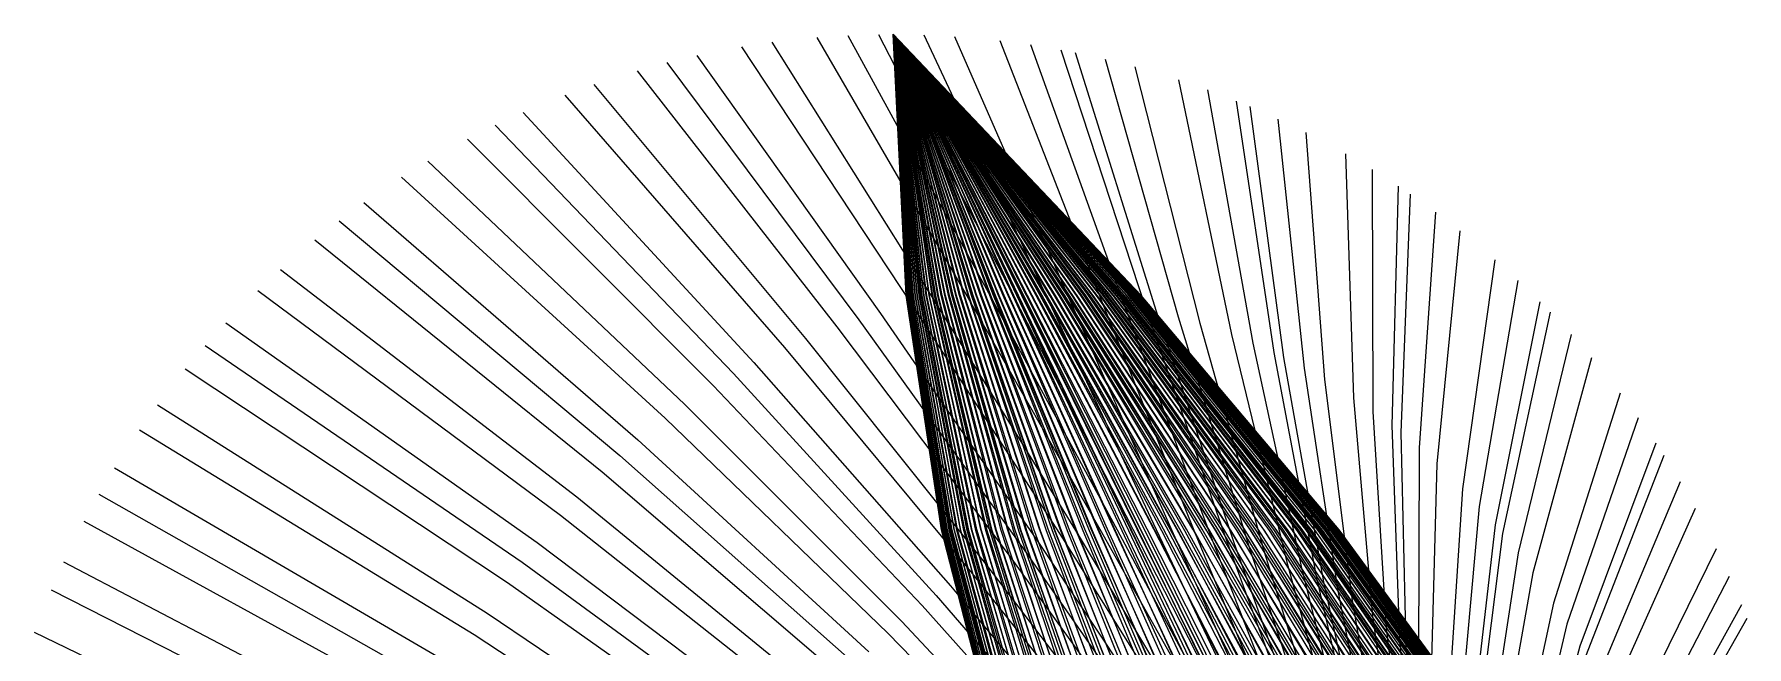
# Model space of a CAD drawing. Header units: metres. Extents: x -300 to 300, y -300 to 300.
# Drawn here: x -281 to 280, y 99 to 300 of the extents above; entities that cross this region are included whole.
import ezdxf

# ---------------------------------------------------------------- set-up
doc = ezdxf.new("R2010")
doc.units = ezdxf.units.M

msp = doc.modelspace()

# ---------------------------------------------------------------- linework, layer by layer
for p, q in [((-39.7, 297.36), (13.8, 212.24)), ((-24.93, 298.96), (24.57, 213.61)), ((-14.86, 299.63), (31.91, 214.18)), ((-4.76, 299.96), (39.28, 214.47)), ((0, 300), (42.75, 214.5)), ((42.75, 214.5), (0, 300)), ((50.4, 214.5), (0, 300)), ((57.75, 214.5), (0, 300)), ((64.5, 214.49), (0, 300)), ((70.38, 214.49), (0, 300)), ((75.16, 214.48), (0, 300)), ((78.65, 214.48), (0, 300)), ((80.7, 214.47), (0, 300)), ((81.25, 214.46), (0, 300)), ((80.26, 214.45), (0, 300)), ((77.77, 214.45), (0, 300)), ((73.89, 214.44), (0, 300)), ((68.76, 214.43), (0, 300)), ((62.6, 214.43), (0, 300)), ((55.65, 214.43), (0, 300)), ((48.18, 214.43), (0, 300)), ((40.5, 214.42), (0, 300)), ((32.91, 214.43), (0, 300)), ((25.71, 214.43), (0, 300)), ((19.19, 214.43), (0, 300)), ((13.6, 214.44), (0, 300)), ((9.18, 214.44), (0, 300)), ((6.1, 214.45), (0, 300)), ((4.48, 214.46), (0, 300)), ((4.39, 214.47), (0, 300)), ((5.82, 214.47), (0, 300)), ((8.73, 214.48), (0, 300)), ((12.99, 214.49), (0, 300)), ((18.44, 214.49), (0, 300)), ((24.86, 214.5), (0, 300)), ((31.99, 214.5), (0, 300)), ((39.55, 214.5), (0, 300)), ((47.24, 214.5), (0, 300)), ((54.75, 214.5), (0, 300)), ((61.78, 214.5), (0, 300)), ((68.05, 214.49), (0, 300)), ((73.32, 214.49), (0, 300)), ((77.36, 214.48), (0, 300)), ((80.03, 214.47), (0, 300)), ((81.21, 214.46), (0, 300)), ((80.85, 214.46), (0, 300)), ((78.98, 214.45), (0, 300)), ((75.66, 214.44), (0, 300)), ((71.03, 214.44), (0, 300)), ((65.28, 214.43), (0, 300)), ((58.62, 214.43), (0, 300)), ((51.33, 214.43), (0, 300)), ((43.7, 214.42), (0, 300)), ((36.04, 214.43), (0, 300)), ((28.64, 214.43), (0, 300)), ((21.8, 214.43), (0, 300)), ((15.8, 214.44), (0, 300)), ((10.87, 214.44), (0, 300)), ((7.21, 214.45), (0, 300)), ((4.97, 214.45), (0, 300)), ((4.24, 214.46), (0, 300)), ((5.04, 214.47), (0, 300)), ((7.34, 214.48), (0, 300)), ((11.06, 214.48), (0, 300)), ((16.04, 214.49), (0, 300)), ((22.08, 214.49), (0, 300)), ((28.95, 214.5), (0, 300)), ((36.37, 214.5), (0, 300)), ((44.04, 214.5), (0, 300)), ((51.67, 214.5), (0, 300)), ((58.93, 214.5), (0, 300)), ((65.55, 214.49), (0, 300)), ((71.26, 214.49), (0, 300)), ((75.84, 214.48), (0, 300)), ((79.09, 214.47), (0, 300)), ((80.9, 214.47), (0, 300)), ((81.19, 214.46), (0, 300)), ((79.94, 214.45), (0, 300)), ((77.21, 214.45), (0, 300)), ((73.11, 214.44), (0, 300)), ((67.79, 214.43), (0, 300)), ((61.48, 214.43), (0, 300)), ((54.42, 214.43), (0, 300)), ((46.9, 214.43), (0, 300)), ((39.21, 214.43), (0, 300)), ((31.66, 214.43), (0, 300)), ((24.56, 214.43), (0, 300)), ((18.18, 214.43), (0, 300)), ((12.77, 214.44), (0, 300)), ((8.57, 214.45), (0, 300)), ((5.72, 214.45), (0, 300)), ((4.36, 214.46), (0, 300)), ((4.52, 214.47), (0, 300)), ((6.21, 214.47), (0, 300)), ((9.35, 214.48), (0, 300)), ((13.83, 214.49), (0, 300)), ((19.46, 214.49), (0, 300)), ((26.01, 214.5), (0, 300)), ((33.24, 214.5), (0, 300)), ((40.84, 214.5), (0, 300)), ((48.52, 214.5), (0, 300)), ((55.97, 214.5), (0, 300)), ((62.89, 214.49), (0, 300)), ((69.01, 214.49), (0, 300)), ((74.09, 214.48), (0, 300)), ((77.91, 214.48), (0, 300)), ((80.33, 214.47), (0, 300)), ((81.25, 214.46), (0, 300)), ((80.64, 214.46), (0, 300)), ((78.52, 214.45), (0, 300)), ((74.97, 214.44), (0, 300)), ((70.14, 214.44), (0, 300)), ((64.21, 214.43), (0, 300)), ((57.43, 214.43), (0, 300)), ((50.07, 214.43), (0, 300)), ((42.41, 214.42), (0, 300)), ((34.76, 214.43), (0, 300)), ((27.44, 214.43), (0, 300)), ((20.72, 214.43), (0, 300)), ((14.89, 214.44), (0, 300)), ((10.16, 214.44), (0, 300)), ((6.73, 214.45), (0, 300)), ((4.74, 214.46), (0, 300)), ((4.27, 214.46), (0, 300)), ((5.32, 214.47), (0, 300)), ((7.87, 214.48), (0, 300)), ((11.81, 214.48), (0, 300)), ((16.99, 214.49), (0, 300)), ((23.19, 214.49), (0, 300)), ((30.17, 214.5), (0, 300)), ((37.65, 214.5), (0, 300)), ((45.34, 214.5), (0, 300)), ((52.92, 214.5), (0, 300)), ((60.1, 214.5), (0, 300)), ((66.58, 214.49), (0, 300)), ((72.12, 214.49), (0, 300)), ((76.48, 214.48), (0, 300)), ((79.5, 214.47), (0, 300)), ((81.06, 214.47), (0, 300)), ((81.08, 214.46), (0, 300)), ((79.58, 214.45), (0, 300)), ((76.61, 214.44), (0, 300)), ((72.29, 214.44), (0, 300)), ((66.8, 214.43), (0, 300)), ((60.34, 214.43), (0, 300)), ((53.18, 214.43), (0, 300)), ((45.61, 214.42), (0, 300)), ((37.92, 214.43), (0, 300)), ((30.43, 214.43), (0, 300)), ((23.42, 214.43), (0, 300)), ((17.19, 214.43), (0, 300)), ((11.98, 214.44), (0, 300)), ((7.99, 214.45), (0, 300)), ((5.39, 214.45), (0, 300)), ((4.28, 214.46), (0, 300)), ((4.7, 214.47), (0, 300)), ((6.64, 214.48), (0, 300)), ((10.02, 214.48), (0, 300)), ((14.7, 214.49), (0, 300)), ((20.5, 214.49), (0, 300)), ((27.19, 214.5), (0, 300)), ((34.5, 214.5), (0, 300)), ((42.14, 214.5), (0, 300)), ((49.8, 214.5), (0, 300)), ((57.18, 214.5), (0, 300)), ((63.99, 214.49), (0, 300)), ((69.95, 214.49), (0, 300)), ((74.82, 214.48), (0, 300)), ((78.42, 214.48), (0, 300)), ((80.59, 214.47), (0, 300)), ((81.26, 214.46), (0, 300)), ((80.39, 214.45), (0, 300)), ((78.02, 214.45), (0, 300)), ((74.24, 214.44), (0, 300)), ((69.21, 214.44), (0, 300)), ((63.12, 214.43), (0, 300)), ((56.23, 214.43), (0, 300)), ((48.79, 214.43), (0, 300)), ((41.11, 214.42), (0, 300)), ((33.5, 214.43), (0, 300)), ((26.26, 214.43), (0, 300)), ((19.67, 214.43), (0, 300)), ((14.01, 214.44), (0, 300)), ((9.49, 214.44), (0, 300)), ((6.29, 214.45), (0, 300)), ((10.08, 299.83), (50.1, 214.35)), ((20.17, 299.32), (57.46, 213.92)), ((34.96, 297.96), (68.24, 212.75)), ((-64.26, 293.04), (-4.11, 208.53)), ((-49.68, 295.86), (6.52, 210.95)), ((44.96, 296.61), (75.53, 211.59)), ((54.92, 294.93), (82.8, 210.15)), ((59.6, 294.02), (86.21, 209.37)), ((69.45, 291.85), (93.39, 207.51)), ((-83.83, 288.05), (-18.37, 204.26)), ((-74.09, 290.71), (-11.27, 206.53)), ((79.23, 289.35), (100.52, 205.37)), ((-97.98, 283.55), (-28.69, 200.39)), ((93.46, 285.07), (110.9, 201.7)), ((102.99, 281.77), (117.85, 198.87)), ((-107.47, 280.09), (-35.61, 197.43)), ((112.42, 278.14), (124.72, 195.76)), ((116.83, 276.32), (127.93, 194.2)), ((-130.37, 270.19), (-52.31, 188.94)), ((-121.2, 274.43), (-45.62, 192.58)), ((126.05, 272.24), (134.65, 190.69)), ((-139.38, 265.66), (-58.88, 185.05)), ((135.14, 267.84), (141.28, 186.93)), ((-152.36, 258.43), (-68.34, 178.86)), ((148.23, 260.82), (150.83, 180.91)), ((-160.97, 253.16), (-74.62, 174.34)), ((156.92, 255.69), (157.16, 176.51)), ((165.44, 250.26), (163.38, 171.85)), ((169.39, 247.6), (166.26, 169.57)), ((-173.3, 244.88), (-83.61, 167.24)), ((177.62, 241.77), (172.26, 164.57)), ((-181.45, 238.91), (-89.55, 162.12)), ((185.66, 235.65), (178.12, 159.33)), ((-189.38, 232.67), (-95.33, 156.77)), ((197.1, 226.17), (186.46, 151.2)), ((-200.67, 223.01), (-103.56, 148.49)), ((204.59, 219.42), (191.92, 145.41)), ((-208.06, 216.13), (-108.95, 142.59)), ((15.9, 137.7), (4.24, 214.46)), ((15.95, 137.71), (4.27, 214.46)), ((15.97, 137.69), (4.28, 214.46)), ((16.1, 137.68), (4.36, 214.46)), ((16.15, 137.73), (4.39, 214.47)), ((16.31, 137.67), (4.48, 214.46)), ((16.38, 137.74), (4.52, 214.47)), ((16.68, 137.75), (4.7, 214.47)), ((16.75, 137.65), (4.74, 214.46)), ((17.14, 137.64), (4.97, 214.45)), ((17.26, 137.76), (5.04, 214.47)), ((17.74, 137.77), (5.32, 214.47)), ((17.85, 137.63), (5.39, 214.45)), ((18.41, 137.62), (5.72, 214.45)), ((18.57, 137.78), (5.82, 214.47)), ((19.05, 137.61), (6.1, 214.45)), ((19.23, 137.79), (6.21, 214.47)), ((19.38, 137.6), (6.29, 214.45)), ((19.96, 137.8), (6.64, 214.48)), ((20.12, 137.59), (6.73, 214.45)), ((20.93, 137.58), (7.21, 214.45)), ((21.15, 137.82), (7.34, 214.48)), ((22.05, 137.83), (7.87, 214.48)), ((22.24, 137.57), (7.99, 214.45)), ((23.22, 137.56), (8.57, 214.45)), ((23.49, 137.84), (8.73, 214.48)), ((24.26, 137.55), (9.18, 214.44)), ((24.54, 137.85), (9.35, 214.48)), ((24.77, 137.55), (9.49, 214.44)), ((25.67, 137.86), (10.02, 214.48)), ((25.91, 137.54), (10.16, 214.44)), ((27.11, 137.53), (10.87, 214.44)), ((27.43, 137.87), (11.06, 214.48)), ((28.71, 137.88), (11.81, 214.48)), ((28.98, 137.52), (11.98, 214.44)), ((30.33, 137.51), (12.77, 214.44)), ((30.69, 137.89), (12.99, 214.49)), ((31.73, 137.5), (13.6, 214.44)), ((32.11, 137.9), (13.83, 214.49)), ((32.41, 137.5), (14.01, 214.44)), ((33.59, 137.91), (14.7, 214.49)), ((33.9, 137.49), (14.89, 214.44)), ((35.44, 137.49), (15.8, 214.44)), ((35.85, 137.92), (16.04, 214.49)), ((37.46, 137.92), (16.99, 214.49)), ((37.8, 137.48), (17.19, 214.43)), ((39.46, 137.47), (18.18, 214.43)), ((39.9, 137.93), (18.44, 214.49)), ((41.17, 137.46), (19.19, 214.43)), ((41.63, 137.94), (19.46, 214.49)), ((41.99, 137.46), (19.67, 214.43)), ((43.39, 137.95), (20.5, 214.49)), ((43.77, 137.45), (20.72, 214.43)), ((45.58, 137.45), (21.8, 214.43)), ((46.07, 137.95), (22.08, 214.49)), ((47.94, 137.96), (23.19, 214.49)), ((48.33, 137.44), (23.42, 214.43)), ((50.25, 137.44), (24.56, 214.43)), ((24.57, 213.61), (68.21, 137.24)), ((50.75, 137.97), (24.86, 214.5)), ((52.19, 137.43), (25.71, 214.43)), ((52.71, 137.97), (26.01, 214.5)), ((53.12, 137.43), (26.26, 214.43)), ((54.7, 137.97), (27.19, 214.5)), ((55.12, 137.42), (27.44, 214.43)), ((57.14, 137.42), (28.64, 214.43)), ((57.68, 137.98), (28.95, 214.5)), ((59.74, 137.98), (30.17, 214.5)), ((60.17, 137.42), (30.43, 214.43)), ((62.26, 137.41), (31.66, 214.43)), ((31.91, 214.18), (73.38, 137.73)), ((62.81, 137.99), (31.99, 214.5)), ((64.36, 137.41), (32.91, 214.43)), ((64.92, 137.99), (33.24, 214.5)), ((65.36, 137.41), (33.5, 214.43)), ((67.06, 137.99), (34.5, 214.5)), ((67.5, 137.41), (34.76, 214.43)), ((69.65, 137.4), (36.04, 214.43)), ((70.22, 138), (36.37, 214.5)), ((72.39, 138), (37.65, 214.5)), ((72.84, 137.4), (37.92, 214.43)), ((75.02, 137.4), (39.21, 214.43)), ((39.28, 214.47), (78.56, 137.97)), ((75.59, 138), (39.55, 214.5)), ((77.2, 137.4), (40.5, 214.42)), ((77.78, 138), (40.84, 214.5)), ((78.23, 137.4), (41.11, 214.42)), ((79.97, 138), (42.14, 214.5)), ((80.42, 137.4), (42.41, 214.42)), ((42.75, 214.5), (81, 138)), ((81, 138), (42.75, 214.5)), ((82.61, 137.4), (43.7, 214.42)), ((83.19, 138), (44.04, 214.5)), ((85.38, 138), (45.34, 214.5)), ((85.83, 137.4), (45.61, 214.42)), ((88.02, 137.4), (46.9, 214.43)), ((88.59, 138), (47.24, 214.5)), ((90.19, 137.4), (48.18, 214.43)), ((90.76, 138), (48.52, 214.5)), ((91.21, 137.4), (48.79, 214.43)), ((92.92, 138), (49.8, 214.5)), ((93.37, 137.41), (50.07, 214.43)), ((50.1, 214.35), (86.17, 137.88)), ((93.93, 137.99), (50.4, 214.5)), ((95.51, 137.41), (51.33, 214.43)), ((96.07, 137.99), (51.67, 214.5)), ((98.19, 137.99), (52.92, 214.5)), ((98.63, 137.41), (53.18, 214.43)), ((100.73, 137.41), (54.42, 214.43)), ((101.28, 137.98), (54.75, 214.5)), ((102.81, 137.42), (55.65, 214.43)), ((103.35, 137.98), (55.97, 214.5)), ((103.78, 137.42), (56.23, 214.43)), ((105.4, 137.98), (57.18, 214.5)), ((105.82, 137.42), (57.43, 214.43)), ((57.46, 213.92), (91.35, 137.51)), ((106.35, 137.98), (57.75, 214.5)), ((107.83, 137.43), (58.62, 214.43)), ((108.35, 137.97), (58.93, 214.5)), ((110.33, 137.97), (60.1, 214.5)), ((110.73, 137.43), (60.34, 214.43)), ((112.67, 137.44), (61.48, 214.43)), ((113.17, 137.96), (61.78, 214.5)), ((114.56, 137.44), (62.6, 214.43)), ((115.05, 137.96), (62.89, 214.49)), ((115.44, 137.45), (63.12, 214.43)), ((116.9, 137.95), (63.99, 214.49)), ((117.28, 137.45), (64.21, 214.43)), ((117.76, 137.95), (64.5, 214.49)), ((119.08, 137.46), (65.28, 214.43)), ((119.54, 137.94), (65.55, 214.49)), ((121.29, 137.94), (66.58, 214.49)), ((121.65, 137.47), (66.8, 214.43)), ((123.33, 137.47), (67.79, 214.43)), ((123.77, 137.93), (68.05, 214.49)), ((124.97, 137.48), (68.76, 214.43)), ((125.4, 137.92), (69.01, 214.49)), ((125.73, 137.48), (69.21, 214.44)), ((126.97, 137.91), (69.95, 214.49)), ((127.3, 137.49), (70.14, 214.44)), ((127.7, 137.91), (70.38, 214.49)), ((128.81, 137.5), (71.03, 214.44)), ((129.2, 137.9), (71.26, 214.49)), ((130.64, 137.89), (72.12, 214.49)), ((130.94, 137.51), (72.29, 214.44)), ((132.32, 137.52), (73.11, 214.44)), ((132.67, 137.88), (73.32, 214.49)), ((133.63, 137.52), (73.89, 214.44)), ((133.97, 137.87), (74.09, 214.48)), ((134.23, 137.53), (74.24, 214.44)), ((135.21, 137.87), (74.82, 214.48)), ((135.47, 137.54), (74.97, 214.44)), ((135.78, 137.86), (75.16, 214.48)), ((136.63, 137.54), (75.66, 214.44)), ((136.93, 137.85), (75.84, 214.48)), ((138.02, 137.84), (76.48, 214.48)), ((138.24, 137.56), (76.61, 214.44)), ((139.25, 137.57), (77.21, 214.45)), ((139.51, 137.83), (77.36, 214.48)), ((140.2, 137.57), (77.77, 214.45)), ((140.43, 137.82), (77.91, 214.48)), ((140.62, 137.58), (78.02, 214.45)), ((141.29, 137.81), (78.42, 214.48)), ((141.46, 137.59), (78.52, 214.45)), ((141.68, 137.81), (78.65, 214.48)), ((142.24, 137.6), (78.98, 214.45)), ((142.43, 137.8), (79.09, 214.47)), ((143.12, 137.79), (79.5, 214.47)), ((143.26, 137.61), (79.58, 214.45)), ((143.86, 137.62), (79.94, 214.45)), ((144.01, 137.78), (80.03, 214.47)), ((144.4, 137.63), (80.26, 214.45)), ((144.53, 137.77), (80.33, 214.47)), ((144.62, 137.64), (80.39, 214.45)), ((144.97, 137.76), (80.59, 214.47)), ((145.05, 137.65), (80.64, 214.46)), ((145.15, 137.75), (80.7, 214.47)), ((145.41, 137.66), (80.85, 214.46)), ((145.49, 137.74), (80.9, 214.47)), ((145.75, 137.73), (81.06, 214.47)), ((145.8, 137.67), (81.08, 214.46)), ((145.97, 137.68), (81.19, 214.46)), ((146.01, 137.72), (81.21, 214.46)), ((146.07, 137.69), (81.25, 214.46)), ((146.09, 137.71), (81.25, 214.46)), ((146.09, 137.7), (81.26, 214.46)), ((-4.11, 208.53), (48.03, 132.92)), ((6.52, 210.95), (55.51, 134.98)), ((13.8, 212.24), (60.63, 136.08)), ((68.24, 212.75), (98.94, 136.51)), ((75.53, 211.59), (104.07, 135.53)), ((82.8, 210.15), (109.18, 134.3)), ((86.21, 209.37), (111.58, 133.64)), ((211.86, 212.4), (197.22, 139.4)), ((215.21, 209.01), (199.66, 136.49)), ((-218.5, 205.57), (-116.56, 133.54)), ((-18.37, 204.26), (38, 129.29)), ((-11.27, 206.53), (42.99, 131.23)), ((93.39, 207.51), (116.63, 132.06)), ((100.52, 205.37), (121.65, 130.23)), ((-225.3, 198.09), (-121.52, 127.13)), ((-35.61, 197.43), (25.87, 123.49)), ((-28.69, 200.39), (30.73, 126.01)), ((110.9, 201.7), (128.95, 127.12)), ((117.85, 198.87), (133.84, 124.71)), ((222.11, 201.66), (204.7, 130.19)), ((-45.62, 192.58), (18.83, 119.36)), ((124.72, 195.76), (138.67, 122.06)), ((127.93, 194.2), (140.93, 120.74)), ((228.77, 194.07), (209.55, 123.68)), ((-231.83, 190.41), (-126.28, 120.54)), ((-52.31, 188.94), (14.12, 116.27)), ((134.65, 190.69), (145.66, 117.76)), ((141.28, 186.93), (150.33, 114.55)), ((-58.88, 185.05), (9.5, 112.96)), ((150.83, 180.91), (157.04, 109.44)), ((238.1, 182.51), (216.35, 113.76)), ((-240.97, 178.7), (-132.95, 110.5)), ((-74.62, 174.34), (-1.58, 103.85)), ((-68.34, 178.86), (2.84, 107.69)), ((157.16, 176.51), (161.5, 105.7)), ((244.1, 174.4), (220.73, 106.81)), ((-246.85, 170.49), (-137.23, 103.46)), ((163.38, 171.85), (165.87, 101.74)), ((166.26, 169.57), (167.9, 99.8)), ((-83.61, 167.24), (-7.9, 97.82)), ((172.26, 164.57), (172.12, 95.55)), ((249.84, 166.08), (224.91, 99.68)), ((-254.98, 158.06), (-143.17, 92.8)), ((-89.55, 162.12), (-12.08, 93.46)), ((178.12, 159.33), (176.24, 91.09)), ((252.44, 162.09), (226.81, 96.26)), ((-95.33, 156.77), (-16.15, 88.92)), ((257.75, 153.51), (230.68, 88.91)), ((-260.16, 149.39), (-146.94, 85.37)), ((-103.56, 148.49), (-21.94, 81.87)), ((186.46, 151.2), (182.11, 84.18)), ((-265.04, 140.55), (-150.49, 77.8)), ((-108.95, 142.59), (-25.73, 76.86)), ((191.92, 145.41), (185.95, 79.25)), ((262.77, 144.75), (234.34, 81.39)), ((33.41, 69.49), (15.9, 137.7)), ((33.47, 69.53), (15.95, 137.71)), ((33.49, 69.44), (15.97, 137.69)), ((33.66, 69.41), (16.1, 137.68)), ((33.72, 69.58), (16.15, 137.73)), ((33.93, 69.37), (16.31, 137.67)), ((34.01, 69.61), (16.38, 137.74)), ((34.39, 69.64), (16.68, 137.75)), ((34.48, 69.32), (16.75, 137.65)), ((34.96, 69.29), (17.14, 137.64)), ((35.11, 69.69), (17.26, 137.76)), ((35.71, 69.73), (17.74, 137.77)), ((35.84, 69.24), (17.85, 137.63)), ((36.55, 69.21), (18.41, 137.62)), ((36.75, 69.77), (18.57, 137.78)), ((37.35, 69.18), (19.05, 137.61)), ((37.57, 69.81), (19.23, 137.79)), ((37.76, 69.16), (19.38, 137.6)), ((38.48, 69.84), (19.96, 137.8)), ((38.68, 69.13), (20.12, 137.59)), ((39.69, 69.1), (20.93, 137.58)), ((39.97, 69.89), (21.15, 137.82)), ((41.09, 69.92), (22.05, 137.83)), ((41.34, 69.05), (22.24, 137.57)), ((42.56, 69.02), (23.22, 137.56)), ((42.89, 69.96), (23.49, 137.84)), ((43.86, 68.99), (24.26, 137.55)), ((44.21, 69.99), (24.54, 137.85)), ((44.5, 68.98), (24.77, 137.55)), ((45.62, 70.02), (25.67, 137.86)), ((45.92, 68.95), (25.91, 137.54)), ((47.42, 68.92), (27.11, 137.53)), ((47.82, 70.06), (27.43, 137.87)), ((49.42, 70.09), (28.71, 137.88)), ((49.76, 68.88), (28.98, 137.52)), ((51.44, 68.85), (30.33, 137.51)), ((51.9, 70.13), (30.69, 137.89)), ((53.19, 68.83), (31.73, 137.5)), ((53.67, 70.16), (32.11, 137.9)), ((54.04, 68.81), (32.41, 137.5)), ((55.51, 70.18), (33.59, 137.91)), ((55.9, 68.79), (33.9, 137.49)), ((57.82, 68.76), (35.44, 137.49)), ((58.34, 70.22), (35.85, 137.92)), ((60.34, 70.24), (37.46, 137.92)), ((60.77, 68.73), (37.8, 137.48)), ((62.85, 68.71), (39.46, 137.47)), ((63.4, 70.27), (39.9, 137.93)), ((64.98, 68.69), (41.17, 137.46)), ((65.55, 70.29), (41.63, 137.94)), ((66.01, 68.68), (41.99, 137.46)), ((67.76, 70.31), (43.39, 137.95)), ((68.23, 68.66), (43.77, 137.45)), ((70.5, 68.64), (45.58, 137.45)), ((71.11, 70.34), (46.07, 137.95)), ((73.44, 70.36), (47.94, 137.96)), ((73.93, 68.61), (48.33, 137.44)), ((76.33, 68.6), (50.25, 137.44)), ((76.96, 70.38), (50.75, 137.97)), ((78.76, 68.58), (52.19, 137.43)), ((79.4, 70.4), (52.71, 137.97)), ((79.92, 68.57), (53.12, 137.43)), ((81.89, 70.41), (54.7, 137.97)), ((82.41, 68.56), (55.12, 137.42)), ((55.51, 134.98), (97.54, 67.96)), ((84.94, 68.55), (57.14, 137.42)), ((85.61, 70.43), (57.68, 137.98)), ((88.18, 70.44), (59.74, 137.98)), ((88.72, 68.53), (60.17, 137.42)), ((60.63, 136.08), (101, 68.88)), ((91.33, 68.52), (62.26, 137.41)), ((92.02, 70.46), (62.81, 137.99)), ((93.96, 68.51), (64.36, 137.41)), ((94.66, 70.47), (64.92, 137.99)), ((95.22, 68.5), (65.36, 137.41)), ((97.33, 70.48), (67.06, 137.99)), ((97.88, 68.5), (67.5, 137.41)), ((68.21, 137.24), (106.12, 69.86)), ((100.57, 68.49), (69.65, 137.4)), ((101.28, 70.49), (70.22, 138)), ((103.99, 70.49), (72.39, 138)), ((104.55, 68.48), (72.84, 137.4)), ((73.38, 137.73), (109.6, 70.27)), ((107.28, 68.48), (75.02, 137.4)), ((107.99, 70.5), (75.59, 138)), ((110, 68.48), (77.2, 137.4)), ((110.72, 70.5), (77.78, 138)), ((111.29, 68.48), (78.23, 137.4)), ((78.56, 137.97), (113.1, 70.48)), ((113.46, 70.5), (79.97, 138)), ((114.03, 68.48), (80.42, 137.4)), ((81, 138), (114.75, 70.5)), ((114.75, 70.5), (81, 138)), ((116.77, 68.48), (82.61, 137.4)), ((117.48, 70.5), (83.19, 138)), ((120.22, 70.5), (85.38, 138)), ((120.79, 68.48), (85.83, 137.4)), ((86.17, 137.88), (118.24, 70.4)), ((123.52, 68.48), (88.02, 137.4)), ((124.23, 70.49), (88.59, 138)), ((126.23, 68.49), (90.19, 137.4)), ((126.94, 70.49), (90.76, 138)), ((127.5, 68.49), (91.21, 137.4)), ((91.35, 137.51), (121.74, 70.08)), ((129.64, 70.48), (92.92, 138)), ((130.2, 68.49), (93.37, 137.41)), ((130.91, 70.48), (93.93, 137.99)), ((132.88, 68.5), (95.51, 137.41)), ((133.58, 70.47), (96.07, 137.99)), ((136.23, 70.46), (98.19, 137.99)), ((136.78, 68.51), (98.63, 137.41)), ((98.94, 136.51), (126.86, 69.24)), ((139.41, 68.52), (100.73, 137.41)), ((140.09, 70.45), (101.28, 137.98)), ((142, 68.53), (102.81, 137.42)), ((142.67, 70.44), (103.35, 137.98)), ((143.21, 68.54), (103.78, 137.42)), ((104.07, 135.53), (130.32, 68.42)), ((145.23, 70.43), (105.4, 137.98)), ((145.76, 68.55), (105.82, 137.42)), ((146.42, 70.42), (106.35, 137.98)), ((148.27, 68.56), (107.83, 137.43)), ((148.92, 70.41), (108.35, 137.97)), ((151.39, 70.39), (110.33, 137.97)), ((151.9, 68.59), (110.73, 137.43)), ((154.31, 68.6), (112.67, 137.44)), ((154.94, 70.37), (113.17, 137.96)), ((156.68, 68.62), (114.56, 137.44)), ((157.29, 70.35), (115.05, 137.96)), ((157.78, 68.63), (115.44, 137.45)), ((159.61, 70.33), (116.9, 137.95)), ((160.08, 68.65), (117.28, 137.45)), ((160.68, 70.32), (117.76, 137.95)), ((162.33, 68.67), (119.08, 137.46)), ((162.91, 70.3), (119.54, 137.94)), ((165.09, 70.28), (121.29, 137.94)), ((165.53, 68.7), (121.65, 137.47)), ((167.64, 68.72), (123.33, 137.47)), ((168.19, 70.25), (123.77, 137.93)), ((169.69, 68.74), (124.97, 137.48)), ((170.22, 70.23), (125.4, 137.92)), ((170.64, 68.75), (125.73, 137.48)), ((172.19, 70.2), (126.97, 137.91)), ((172.59, 68.78), (127.3, 137.49)), ((173.1, 70.19), (127.7, 137.91)), ((174.48, 68.8), (128.81, 137.5)), ((174.97, 70.17), (129.2, 137.9)), ((176.78, 70.14), (130.64, 137.89)), ((177.14, 68.84), (130.94, 137.51)), ((178.87, 68.86), (132.32, 137.52)), ((179.31, 70.1), (132.67, 137.88)), ((180.51, 68.89), (133.63, 137.52)), ((180.93, 70.08), (133.97, 137.87)), ((181.26, 68.9), (134.23, 137.53)), ((182.49, 70.05), (135.21, 137.87)), ((182.8, 68.93), (135.47, 137.54)), ((183.19, 70.03), (135.78, 137.86)), ((184.26, 68.96), (136.63, 137.54)), ((184.63, 70.01), (136.93, 137.85)), ((185.99, 69.98), (138.02, 137.84)), ((186.27, 69.01), (138.24, 137.56)), ((187.53, 69.04), (139.25, 137.57)), ((187.85, 69.93), (139.51, 137.83)), ((188.71, 69.07), (140.2, 137.57)), ((189.01, 69.9), (140.43, 137.82)), ((189.24, 69.08), (140.62, 137.58)), ((190.08, 69.87), (141.29, 137.81)), ((190.3, 69.11), (141.46, 137.59)), ((190.56, 69.85), (141.68, 137.81)), ((191.27, 69.14), (142.24, 137.6)), ((191.51, 69.82), (142.43, 137.8)), ((192.37, 69.79), (143.12, 137.79)), ((192.54, 69.19), (143.26, 137.61)), ((193.29, 69.22), (143.86, 137.62)), ((193.48, 69.74), (144.01, 137.78)), ((193.96, 69.26), (144.4, 137.63)), ((194.12, 69.71), (144.53, 137.77)), ((194.24, 69.27), (144.62, 137.64)), ((194.67, 69.68), (144.97, 137.76)), ((194.78, 69.31), (145.05, 137.65)), ((194.9, 69.66), (145.15, 137.75)), ((195.22, 69.34), (145.41, 137.66)), ((195.32, 69.63), (145.49, 137.74)), ((195.65, 69.59), (145.75, 137.73)), ((195.71, 69.39), (145.8, 137.67)), ((195.93, 69.42), (145.97, 137.68)), ((195.97, 69.54), (146.01, 137.72)), ((196.05, 69.46), (146.07, 137.69)), ((196.07, 69.51), (146.09, 137.71)), ((196.08, 69.47), (146.09, 137.7)), ((197.22, 139.4), (189.68, 74.14)), ((199.66, 136.49), (191.4, 71.67)), ((-116.56, 133.54), (-31.09, 69.16)), ((38, 129.29), (85.72, 63.16)), ((42.99, 131.23), (89.09, 64.79)), ((48.03, 132.92), (92.49, 66.22)), ((109.18, 134.3), (133.77, 67.39)), ((111.58, 133.64), (135.39, 66.83)), ((116.63, 132.06), (138.81, 65.5)), ((121.65, 130.23), (142.19, 63.96)), ((204.7, 130.19), (194.94, 66.31)), ((269.61, 131.56), (239.33, 70.09)), ((-271.67, 127.26), (-155.33, 66.4)), ((-121.52, 127.13), (-34.58, 63.71)), ((25.87, 123.49), (77.52, 58.27)), ((30.73, 126.01), (80.81, 60.4)), ((128.95, 127.12), (147.12, 61.33)), ((133.84, 124.71), (150.42, 59.3)), ((209.55, 123.68), (198.36, 60.78)), ((-275.8, 118.05), (-158.34, 58.5)), ((-126.28, 120.54), (-37.93, 58.11)), ((18.83, 119.36), (72.77, 54.8)), ((138.67, 122.06), (153.69, 57.07)), ((140.93, 120.74), (155.22, 55.96)), ((273.88, 122.42), (242.45, 62.25)), ((9.5, 112.96), (66.47, 49.41)), ((14.12, 116.27), (69.59, 52.19)), ((145.66, 117.76), (158.41, 53.45)), ((150.33, 114.55), (161.56, 50.75)), ((216.35, 113.76), (203.15, 52.35)), ((277.85, 113.13), (245.34, 54.28)), ((-132.95, 110.5), (-42.62, 49.57)), ((2.84, 107.69), (61.98, 44.97)), ((157.04, 109.44), (166.09, 46.44)), ((220.73, 106.81), (206.22, 46.43)), ((279.61, 108.71), (246.62, 50.49)), ((-281.3, 104.25), (-162.36, 46.67)), ((-137.23, 103.46), (-45.63, 43.58)), ((-1.58, 103.85), (58.99, 41.73)), ((161.5, 105.7), (169.1, 43.29)), ((165.87, 101.74), (172.05, 39.95)), ((167.9, 99.8), (173.42, 38.32)), ((224.91, 99.68), (209.17, 40.37))]:
    msp.add_line(p, q)

doc.saveas('drawing.dxf')
